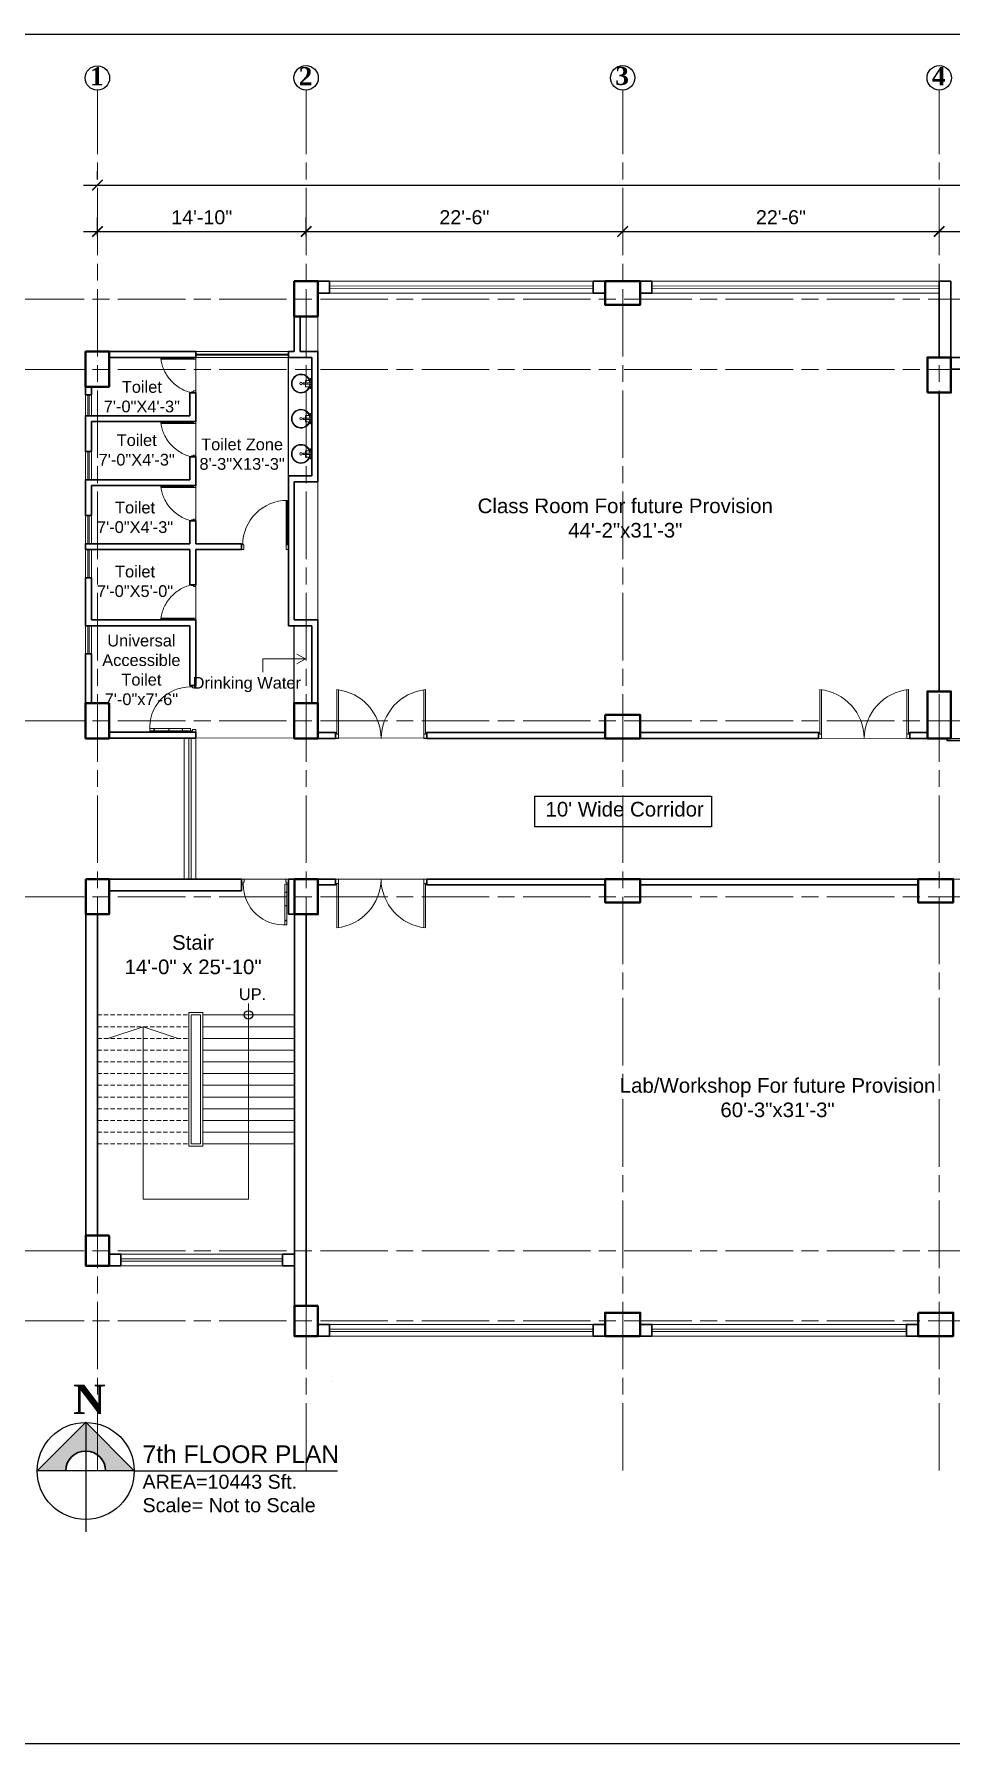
# Model space of a CAD drawing. Header units: inches. Extents: x -12 to 20935469, y -1604 to 24729220.
# Drawn here: x 20831996 to 20832778, y 24707850 to 24709308 of the extents above; entities that cross this region are included whole.
import ezdxf

# ---------------------------------------------------------------- set-up
doc = ezdxf.new("R2010")
doc.units = ezdxf.units.IN
doc.header["$LTSCALE"] = 0.03
doc.header["$MEASUREMENT"] = 0
doc.header["$PDMODE"] = 32
doc.header["$PDSIZE"] = 15
doc.linetypes.add('ACAD_ISO08W100', pattern=[36, 24, -3, 6, -3])
doc.linetypes.add('DASHED2', pattern=[0.375, 0.25, -0.125])
for name, color, linetype, lineweight in [('column', 1, 'Continuous', 40), ('Dim Line', 252, 'Continuous', 13), ('Door', 7, 'Continuous', 18), ('Gas', 21, 'Continuous', 5), ('Glass Line', 252, 'Continuous', 9), ('Grid Line', 252, 'Continuous', 18), ('Hatch', 253, 'Continuous', 15), ('Low Wall', 7, 'Continuous', 30), ('Main Wall', 7, 'Continuous', 30), ('RAIL', 23, 'Continuous', 13), ('STAIR', 46, 'Continuous', 15), ('TOILET FIXTURE', 142, 'Continuous', 5), ('wind.', 150, 'Continuous', 20)]:
    doc.layers.add(name, color=color, linetype=linetype, lineweight=lineweight)
doc.layers.add('TEXT', color=7, linetype='Continuous')
doc.styles.add('2', font='swisscl.ttf')
doc.styles.add('RomanS', font='arial.ttf', dxfattribs={"height": 12})
doc.styles.get("Standard").update_dxf_attribs({"font": 'timesbd.ttf'})
doc.dimstyles.new('Aec_Arch_I', dxfattribs={"dimscale": 96, "dimtxt": 12, "dimasz": 0.09375, "dimexe": 0.125, "dimexo": 0.125, "dimgap": 0.0625, "dimtad": 1, "dimdec": 0, "dimzin": 3, "dimdsep": 46, "dimlunit": 4, "dimtxsty": 'RomanS', "dimblk1": 'ARCHTICK', "dimblk2": 'ARCHTICK', "dimsah": 1, "dimcen": 0.09375, "dimdle": 0.125, "dimadec": 0, "dimazin": 0, "dimtfac": 0.75, "dimtdec": 0, "dimtmove": 2, "dimatfit": 3, "dimldrblk": 'ARCHTICK', "dimfxl": 1, "dimfrac": 1, "dimtolj": 1, "dimtzin": 0, "dimarcsym": 0})

# ---------------------------------------------------------------- blocks, each defined once
blk = doc.blocks.new('_ArchTick')
at = {"color": 0, "linetype": 'ByBlock', "lineweight": 35, "const_width": 0.15}
blk.add_lwpolyline([(-0.5, -0.5), (0.5, 0.5)], dxfattribs=at)
blk = doc.blocks.new('*D14')
at = {"layer": 'Defpoints', "color": 0, "transparency": 16777216}
for p in [(20831126.3, 24724578.2), (20830948.3, 24724562.3), (20831126.3, 24724562.3)]:
    blk.add_point(p, dxfattribs=at)
at = {"layer": 'Dim Line', "color": 0, "lineweight": -2, "transparency": 16777216}
for p, q in [((20830948.3, 24724574.3), (20830948.3, 24724590.2)), ((20831126.3, 24724574.3), (20831126.3, 24724590.2)), ((20830936.3, 24724578.2), (20831138.3, 24724578.2))]:
    blk.add_line(p, q, dxfattribs=at)
at = {"layer": 'Dim Line', "color": 0, "lineweight": -2, "transparency": 16777216, "xscale": 9, "yscale": 9, "zscale": 9, "rotation": 180}
blk.add_blockref('_ArchTick', (20830948.3, 24724578.2), dxfattribs=at)
at = {"layer": 'Dim Line', "color": 0, "lineweight": -2, "transparency": 16777216, "xscale": 9, "yscale": 9, "zscale": 9}
blk.add_blockref('_ArchTick', (20831126.3, 24724578.2), dxfattribs=at)
at = {"layer": 'Dim Line', "color": 0, "transparency": 16777216, "insert": (20831037.3, 24724590.3), "char_height": 12, "attachment_point": 5, "style": 'RomanS'}
blk.add_mtext('\\A1;14\'-10"', dxfattribs=at)
blk = doc.blocks.new('*D7')
at = {"layer": 'Defpoints', "color": 0, "transparency": 16777216}
for p in [(20831396.3, 24724578.2), (20831396.3, 24724578.2), (20831126.3, 24724562.3)]:
    blk.add_point(p, dxfattribs=at)
at = {"layer": 'Dim Line', "color": 0, "lineweight": -2, "transparency": 16777216}
for p, q in [((20831126.3, 24724574.3), (20831126.3, 24724590.2)), ((20831114.3, 24724578.2), (20831408.3, 24724578.2))]:
    blk.add_line(p, q, dxfattribs=at)
at = {"layer": 'Dim Line', "color": 0, "lineweight": -2, "transparency": 16777216, "xscale": 9, "yscale": 9, "zscale": 9, "rotation": 180}
blk.add_blockref('_ArchTick', (20831126.3, 24724578.2), dxfattribs=at)
at = {"layer": 'Dim Line', "color": 0, "lineweight": -2, "transparency": 16777216, "xscale": 9, "yscale": 9, "zscale": 9}
blk.add_blockref('_ArchTick', (20831396.3, 24724578.2), dxfattribs=at)
at = {"layer": 'Dim Line', "color": 0, "transparency": 16777216, "insert": (20831261.3, 24724590.3), "char_height": 12, "attachment_point": 5, "style": 'RomanS'}
blk.add_mtext('\\A1;22\'-6"', dxfattribs=at)
blk = doc.blocks.new('*D8')
at = {"layer": 'Defpoints', "color": 0, "transparency": 16777216}
for p in [(20831396.3, 24724578.2), (20831666.3, 24724578.2), (20831666.3, 24724578.2)]:
    blk.add_point(p, dxfattribs=at)
at = {"layer": 'Dim Line', "color": 0, "lineweight": -2, "transparency": 16777216}
blk.add_line((20831384.3, 24724578.2), (20831678.3, 24724578.2), dxfattribs=at)
at = {"layer": 'Dim Line', "color": 0, "lineweight": -2, "transparency": 16777216, "xscale": 9, "yscale": 9, "zscale": 9, "rotation": 180}
blk.add_blockref('_ArchTick', (20831396.3, 24724578.2), dxfattribs=at)
at = {"layer": 'Dim Line', "color": 0, "lineweight": -2, "transparency": 16777216, "xscale": 9, "yscale": 9, "zscale": 9}
blk.add_blockref('_ArchTick', (20831666.3, 24724578.2), dxfattribs=at)
at = {"layer": 'Dim Line', "color": 0, "transparency": 16777216, "insert": (20831531.3, 24724590.3), "char_height": 12, "attachment_point": 5, "style": 'RomanS'}
blk.add_mtext('\\A1;22\'-6"', dxfattribs=at)
blk = doc.blocks.new('*D9')
at = {"layer": 'Defpoints', "color": 0, "transparency": 16777216}
for p in [(20831666.3, 24724578.2), (20831844.3, 24724578.2), (20831844.3, 24724578.2)]:
    blk.add_point(p, dxfattribs=at)
at = {"layer": 'Dim Line', "color": 0, "lineweight": -2, "transparency": 16777216}
blk.add_line((20831654.3, 24724578.2), (20831856.3, 24724578.2), dxfattribs=at)
at = {"layer": 'Dim Line', "color": 0, "lineweight": -2, "transparency": 16777216, "xscale": 9, "yscale": 9, "zscale": 9, "rotation": 180}
blk.add_blockref('_ArchTick', (20831666.3, 24724578.2), dxfattribs=at)
at = {"layer": 'Dim Line', "color": 0, "lineweight": -2, "transparency": 16777216, "xscale": 9, "yscale": 9, "zscale": 9}
blk.add_blockref('_ArchTick', (20831844.3, 24724578.2), dxfattribs=at)
at = {"layer": 'Dim Line', "color": 0, "transparency": 16777216, "insert": (20831755.3, 24724590.3), "char_height": 12, "attachment_point": 5, "style": 'RomanS'}
blk.add_mtext('\\A1;14\'-10"', dxfattribs=at)
blk = doc.blocks.new('*D13')
at = {"layer": 'Defpoints', "color": 0, "transparency": 16777216}
for p in [(20830948.3, 24724610.7), (20832951.8, 24724617.8), (20832951.8, 24724610.7)]:
    blk.add_point(p, dxfattribs=at)
at = {"layer": 'Dim Line', "color": 0, "lineweight": -2, "transparency": 16777216}
for p, q in [((20830948.3, 24724622.7), (20830948.3, 24724629.8)), ((20832951.8, 24724622.7), (20832951.8, 24724629.8)), ((20830936.3, 24724617.8), (20832963.8, 24724617.8))]:
    blk.add_line(p, q, dxfattribs=at)
at = {"layer": 'Dim Line', "color": 0, "lineweight": -2, "transparency": 16777216, "xscale": 9, "yscale": 9, "zscale": 9, "rotation": 180}
blk.add_blockref('_ArchTick', (20830948.3, 24724617.8), dxfattribs=at)
at = {"layer": 'Dim Line', "color": 0, "lineweight": -2, "transparency": 16777216, "xscale": 9, "yscale": 9, "zscale": 9}
blk.add_blockref('_ArchTick', (20832951.8, 24724617.8), dxfattribs=at)
at = {"layer": 'Dim Line', "color": 0, "transparency": 16777216, "insert": (20831950, 24724629.9), "char_height": 12, "attachment_point": 5, "style": 'RomanS'}
blk.add_mtext('\\A1;166\'-11"', dxfattribs=at)
blk = doc.blocks.new('Door_45')
at = {"layer": 'Door'}
for p, q in [((1.5, 5), (1.5, 44)), ((1.5, 40), (2.2, 40)), ((2.2, 40), (2.2, 39.5)), ((2.2, 39.5), (2.7, 39.5)), ((2.7, 39.5), (2.7, 40)), ((2.7, 40), (3.5, 40)), ((3.5, 44), (3.5, 5)), ((1.5, 25.8), (2.2, 25.8)), ((2.2, 25.8), (2.2, 25.3)), ((2.2, 25.3), (2.7, 25.3)), ((2.7, 25.8), (3.5, 25.8)), ((2.7, 25.3), (2.7, 25.8)), ((0, 0), (0, 5)), ((0, 5), (1.5, 5)), ((1.5, 12.6), (2.2, 12.6)), ((3.5, 5), (1.5, 5)), ((1.5, 5), (1.5, 3)), ((1.5, 3), (2.5, 3)), ((2.2, 12.6), (2.2, 13.1)), ((2.2, 13.1), (2.7, 13.1)), ((2.5, 3), (2.5, 0)), ((2.7, 13.1), (2.7, 12.6)), ((2.7, 12.6), (3.5, 12.6)), ((42.5, 3), (42.5, 0)), ((43.5, 3), (42.5, 3)), ((45, 5), (43.5, 5)), ((43.5, 5), (43.5, 3)), ((45, 0), (45, 5)), ((2.5, 0), (0, 0)), ((42.5, 0), (45, 0))]:
    blk.add_line(p, q, dxfattribs=at)
blk.add_arc((4.7, 5.3), 38.8, 359.6233, 94.6685, dxfattribs=at)
blk = doc.blocks.new('sssss-flat-876')
at = {"layer": 'Door', "linetype": 'Continuous', "ltscale": 3}
blk.add_line((3666.5, 84027.2), (3666.5, 84055.7), dxfattribs=at)
at = {"layer": 'Door', "linetype": 'Continuous', "ltscale": 3, "extrusion": (-7.21527e-09, -3.35624e-18, 1), "elevation": 0}
for points in [[(3666.5, 84057.2), (3666.5, 84055.7), (3668.4, 84055.7), (3668.4, 84056.5), (3670.2, 84056.5), (3670.2, 84057.2)], [(3668.4, 84055.7), (3696.2, 84055.7), (3696.2, 84056.5), (3668.4, 84056.5)]]:
    blk.add_lwpolyline(points, close=True, dxfattribs=at)
at = {"layer": 'Door', "linetype": 'Continuous', "ltscale": 3, "flags": 128}
blk.add_lwpolyline([(3670.2, 84027.2, 0.04096), (3675.5, 84028.9, 0.082496), (3684.9, 84034.8, 0.052187), (3689.7, 84040, 0.043988), (3692.9, 84045, 0.036571), (3694.8, 84049.6, 0.034751), (3695.9, 84054.2, 0.011435), (3696.2, 84055.7)], format="xyb", dxfattribs=at)
at = {"layer": 'Door', "linetype": 'Continuous', "ltscale": 3}
blk.add_lwpolyline([(3666.5, 84027.2), (3666.5, 84028.7), (3668.4, 84028.7), (3668.4, 84027.9), (3670.2, 84027.9), (3670.2, 84027.2)], close=True, dxfattribs=at)
blk = doc.blocks.new('7-flat-72')
at = {"layer": 'Glass Line', "color": 8, "ltscale": 20}
for p, q in [((-64478.7, 376960.5), (-64480.3, 376960.5)), ((-64480.3, 376959.5), (-64480.3, 376960.5)), ((-64480.3, 376959.5), (-64480.3, 376960.5)), ((-64478.7, 376959.5), (-64480.3, 376959.5)), ((-64480.3, 376959.1), (-64480.3, 376959.4)), ((-64478.7, 376959.4), (-64480.3, 376959.4)), ((-64478.7, 376959.1), (-64480.3, 376959.1)), ((-64480.2, 376959.4), (-64480.2, 376959.5)), ((-64480.1, 376959.5), (-64480.1, 376960.5)), ((-64479.9, 376959.5), (-64479.9, 376960.5)), ((-64479.5, 376959.5), (-64479.5, 376960.5)), ((-64479.1, 376959.5), (-64479.1, 376960.5)), ((-64478.9, 376959.5), (-64478.9, 376960.5)), ((-64478.9, 376959.4), (-64478.9, 376959.5)), ((-64478.8, 376959.5), (-64478.8, 376960.5)), ((-64478.7, 376959.5), (-64478.7, 376960.5)), ((-64478.7, 376959.1), (-64478.7, 376959.4)), ((-64475.1, 376959.4), (-64476.9, 376959.4)), ((-64476.9, 376959.1), (-64476.9, 376959.4)), ((-64475.1, 376959.1), (-64476.9, 376959.1)), ((-64476.6, 376959.4), (-64476.6, 376966.6)), ((-64475.5, 376966.6), (-64476.6, 376966.6)), ((-64475.5, 376959.4), (-64475.5, 376966.6)), ((-64475.1, 376959.1), (-64475.1, 376959.4)), ((-64473.3, 376960.5), (-64471.7, 376960.5)), ((-64473.3, 376959.5), (-64473.3, 376960.5)), ((-64473.3, 376959.5), (-64473.3, 376960.5)), ((-64473.3, 376959.5), (-64471.7, 376959.5)), ((-64473.3, 376959.1), (-64473.3, 376959.4)), ((-64473.3, 376959.4), (-64471.7, 376959.4)), ((-64473.3, 376959.1), (-64471.7, 376959.1)), ((-64473.1, 376959.5), (-64473.1, 376960.5)), ((-64473.1, 376959.4), (-64473.1, 376959.5)), ((-64472.9, 376959.5), (-64472.9, 376960.5)), ((-64472.5, 376959.5), (-64472.5, 376960.5)), ((-64472.1, 376959.5), (-64472.1, 376960.5)), ((-64471.9, 376959.5), (-64471.9, 376960.5)), ((-64471.9, 376959.4), (-64471.9, 376959.5)), ((-64471.8, 376959.5), (-64471.8, 376960.5)), ((-64471.7, 376959.5), (-64471.7, 376960.5)), ((-64471.7, 376959.1), (-64471.7, 376959.4))]:
    blk.add_line(p, q, dxfattribs=at)
blk.add_circle((-64476, 376968.4, 0), 1.08, dxfattribs=at)
for radius, start, end in [(8.1, 273.8334, 266.1883), (7.55, 274.115, 265.9068)]:
    blk.add_arc((-64476, 376968.4, 0), radius, start, end, dxfattribs=at)
blk = doc.blocks.new('SFSFSFS-flat-72')
at = {"layer": 'TOILET FIXTURE', "ltscale": 0.2}
blk.add_lwpolyline([(-3918.5, -3608.1), (-3918.5, -3602.7), (-3923.9, -3602.7), (-3923.9, -3608.1)], close=True, dxfattribs=at)
at = {"layer": 'TOILET FIXTURE', "ltscale": 20}
blk.add_blockref('7-flat-72', (60554.8, -380567.2), dxfattribs=at)
blk = doc.blocks.new('$D40')
at = {"layer": 'Door'}
for p, q in [((1, 4), (1, 42)), ((2, 0), (2, 42)), ((1, 5), (0, 5)), ((2, 0), (0, 0)), ((2, 4), (1, 4)), ((39, 4), (38, 4)), ((38, 4), (38, 0)), ((40, 0), (38, 0)), ((40, 5), (39, 5)), ((39, 5), (39, 4))]:
    blk.add_line(p, q, dxfattribs=at)
blk.add_arc((1, 4), 38, 0, 90, dxfattribs=at)
blk = doc.blocks.new('fff')
at = {"layer": 'Grid Line', "color": 252, "linetype": 'ACAD_ISO08W100', "lineweight": 9, "ltscale": 80, "true_color": 0x939598}
for p, q in [((20830948.3, 24723521.1), (20830948.3, 24724698.8)), ((20831126.3, 24723521.1), (20831126.3, 24724698.8)), ((20831396.3, 24723521.1), (20831396.3, 24724698.8)), ((20831666.3, 24723521.1), (20831666.3, 24724698.8)), ((20833096.9, 24724520.6), (20830726.1, 24724520.6)), ((20833096.9, 24724460.6), (20830726.1, 24724460.6)), ((20833096.9, 24724160.7), (20830726.1, 24724160.7)), ((20833096.9, 24724010.7), (20830726.1, 24724010.7)), ((20833096.9, 24723708.7), (20830726.1, 24723708.7)), ((20833096.9, 24723648.8), (20830726.1, 24723648.8))]:
    blk.add_line(p, q, dxfattribs=at)
at = {"layer": 'Dim Line'}
for base, p1, p2, picture, middle in [((20832951.7523, 24724617.8128), (20830948.3088, 24724610.7482), (20832951.7523, 24724610.7482), '*D13', (20831950.0306, 24724629.9397)), ((20831126.3, 24724578.2), (20830948.3, 24724562.3), (20831126.3, 24724562.3), '*D14', (20831037.3, 24724590.3)), ((20831396.3, 24724578.2), (20831126.3, 24724562.3), (20831396.3, 24724578.2), '*D7', (20831261.3, 24724590.3)), ((20831666.3, 24724578.2), (20831396.3, 24724578.2), (20831666.3, 24724578.2), '*D8', (20831531.3, 24724590.3)), ((20831844.3, 24724578.2), (20831666.3, 24724578.2), (20831844.3, 24724578.2), '*D9', (20831755.3, 24724590.3))]:
    dim = blk.add_linear_dim(base=base, p1=p1, p2=p2, dimstyle='Aec_Arch_I', dxfattribs=at)
    dim.commit()
    dim.dimension.update_dxf_attribs({"geometry": picture, "text_midpoint": middle})

msp = doc.modelspace()

# ---------------------------------------------------------------- hatches: boundary and pattern name
at = {"layer": 'Low Wall'}
h = msp.add_hatch(color=256, dxfattribs=at)
h.paths.add_polyline_path([(20832023.4, 24708082.5), (20831999, 24708082.5), (20832040.4, 24708124), (20832040.4, 24708099.6, 0.414214)])
h.paths.add_polyline_path([(20832040.4, 24708099.6), (20832040.4, 24708124), (20832081.8, 24708082.5), (20832057.5, 24708082.5, 0.414214)])

# ---------------------------------------------------------------- linework, layer by layer
for p, q in [((20832213.3, 24708931.4), (20832213.3, 24709032.4)), ((20832218.3, 24708737.5), (20832218.3, 24708803.5)), ((20832129.3, 24708712.7), (20832134.3, 24708712.7)), ((20832523.3, 24708197.5), (20832523.3, 24708197.5)), ((20832249.8, 24708158.5), (20832249.8, 24708158.5)), ((20832040.4, 24708124), (20832040.4, 24708030.6)), ((20832081.8, 24708082.5), (20832255.2, 24708082.5))]:
    msp.add_line(p, q)
for points in [[(20832775.2, 24708707.5), (20832854.5, 24708707.5), (20832854.5, 24708705.5), (20832775.2, 24708705.5)], [(20832423.6, 24708658.2), (20832574.2, 24708658.2), (20832574.2, 24708632), (20832423.6, 24708632)]]:
    msp.add_lwpolyline(points, close=True)
msp.add_lwpolyline([(20832081.8, 24708082.6), (20831999, 24708082.5)])
for centre, radius in [((20832179.3, 24708471.5), 3.61), ((20832040.4, 24708082.5), 41.4)]:
    msp.add_circle(centre, radius)
at = {"layer": 'column', "lineweight": 40, "ltscale": 20}
for points in [[(20832238.3, 24709097.4), (20832218.3, 24709097.4), (20832218.3, 24709067.4), (20832238.3, 24709067.4)], [(20832483.4, 24709097.4), (20832483.4, 24709077.4), (20832513.4, 24709077.4), (20832513.4, 24709097.4)], [(20832060.3, 24709037.4), (20832040.3, 24709037.4), (20832040.3, 24709007.4), (20832060.3, 24709007.4)], [(20832758.3, 24709002.5), (20832778.3, 24709002.5), (20832778.3, 24709032.5), (20832758.3, 24709032.5)], [(20832758.3, 24708707.5), (20832778.3, 24708707.5), (20832778.3, 24708747.5), (20832758.3, 24708747.5)], [(20832060.3, 24708737.5), (20832040.3, 24708737.5), (20832040.3, 24708707.5), (20832060.3, 24708707.5)], [(20832238.3, 24708737.5), (20832218.3, 24708737.5), (20832218.3, 24708707.5), (20832238.3, 24708707.5)], [(20832483.4, 24708727.5), (20832483.4, 24708707.5), (20832513.4, 24708707.5), (20832513.4, 24708727.5)], [(20832040.4, 24708587.5), (20832060.4, 24708587.5), (20832060.4, 24708557.5), (20832040.4, 24708557.5)], [(20832218.4, 24708587.5), (20832238.4, 24708587.5), (20832238.4, 24708557.5), (20832218.4, 24708557.5)], [(20832483.4, 24708587.5), (20832483.4, 24708567.5), (20832513.4, 24708567.5), (20832513.4, 24708587.5)], [(20832750.4, 24708587.5), (20832750.4, 24708567.5), (20832780.4, 24708567.5), (20832780.4, 24708587.5)], [(20832060.4, 24708283.5), (20832040.4, 24708283.5), (20832040.4, 24708257.5), (20832060.4, 24708257.5)], [(20832238.4, 24708223.5), (20832218.4, 24708223.5), (20832218.4, 24708197.5), (20832238.4, 24708197.5)], [(20832513.4, 24708197.5), (20832513.4, 24708217.5), (20832483.4, 24708217.5), (20832483.4, 24708197.5)], [(20832750.4, 24708217.5), (20832750.4, 24708197.5), (20832780.4, 24708197.5), (20832780.4, 24708217.5)]]:
    msp.add_lwpolyline(points, close=True, dxfattribs=at)
at = {"layer": 'Defpoints'}
msp.add_lwpolyline([(20831795.8, 24709308.2), (20834234.6, 24709308.2), (20834234.6, 24707849.7), (20831795.8, 24707849.7)], close=True, dxfattribs=at)
at = {"layer": 'Door'}
for p, q in [((20832254.7, 24708711.2), (20832254.7, 24708749.1)), ((20832256, 24708707.5), (20832256, 24708749)), ((20832328.8, 24708707.5), (20832328.8, 24708749)), ((20832330.1, 24708711.2), (20832330.1, 24708749.1)), ((20832666.7, 24708711.2), (20832666.7, 24708749.1)), ((20832668, 24708707.5), (20832668, 24708749.1)), ((20832740.8, 24708707.5), (20832740.8, 24708749.1)), ((20832742.1, 24708711.2), (20832742.1, 24708749.1)), ((20832254.7, 24708712.5), (20832253.4, 24708712.5)), ((20832256, 24708707.5), (20832253.4, 24708707.5)), ((20832256, 24708711.2), (20832254.7, 24708711.2)), ((20832328.8, 24708711.2), (20832330.1, 24708711.2)), ((20832328.8, 24708707.5), (20832331.4, 24708707.5)), ((20832330.1, 24708712.5), (20832331.4, 24708712.5)), ((20832666.7, 24708712.5), (20832665.4, 24708712.5)), ((20832668, 24708707.5), (20832665.4, 24708707.5)), ((20832668, 24708711.2), (20832666.7, 24708711.2)), ((20832740.8, 24708711.2), (20832742.1, 24708711.2)), ((20832740.8, 24708707.5), (20832743.4, 24708707.5)), ((20832742.1, 24708712.5), (20832743.4, 24708712.5)), ((20832256, 24708587.5), (20832253.4, 24708587.5)), ((20832254.7, 24708582.5), (20832253.4, 24708582.5)), ((20832254.7, 24708583.8), (20832254.7, 24708545.9)), ((20832256, 24708583.8), (20832254.7, 24708583.8)), ((20832256, 24708587.5), (20832256, 24708545.9)), ((20832328.8, 24708587.5), (20832328.8, 24708545.9)), ((20832328.8, 24708587.5), (20832331.4, 24708587.5)), ((20832328.8, 24708583.8), (20832330.1, 24708583.8)), ((20832330.1, 24708583.8), (20832330.1, 24708545.9)), ((20832330.1, 24708582.5), (20832331.4, 24708582.5))]:
    msp.add_line(p, q, dxfattribs=at)
for centre, start, end in [((20832250.1, 24708707), 0.5906, 83.7783), ((20832334.7, 24708707), 96.2217, 179.4094), ((20832662.1, 24708707.1), 0.5906, 83.7783), ((20832746.7, 24708707.1), 96.2217, 179.4094), ((20832250.1, 24708587.9), 276.2217, 359.4094), ((20832334.6, 24708587.9), 180.5906, 263.7783)]:
    msp.add_arc(centre, 42.3, start, end, dxfattribs=at)
at = {"layer": 'Gas', "color": 0, "lineweight": 5}
for points in [[(20832140.3, 24708473.5), (20832128.3, 24708473.5), (20832128.3, 24708359.5), (20832140.3, 24708359.5)], [(20832138.3, 24708471.5), (20832130.3, 24708471.5), (20832130.3, 24708361.5), (20832138.3, 24708361.5)]]:
    msp.add_lwpolyline(points, close=True, dxfattribs=at)
at = {"layer": 'Hatch', "lineweight": 5}
for p, q in [((20832238.3, 24709037.4), (20832238.3, 24709067.3)), ((20832238.3, 24708808.5), (20832238.3, 24708926.4))]:
    msp.add_line(p, q, dxfattribs=at)
at = {"layer": 'Low Wall', "color": 0}
msp.add_lwpolyline([(20831999, 24708082.5), (20832040.4, 24708124), (20832081.8, 24708082.5)], dxfattribs=at)
at = {"layer": 'Low Wall'}
msp.add_arc((20832040.4, 24708082.5), 17, 0, 180, dxfattribs=at)
at = {"layer": 'Main Wall', "lineweight": 30}
for p, q in [((20832768.3, 24709097.4), (20832778.3, 24709097.4)), ((20832768.3, 24709032.5), (20832768.3, 24709097.4)), ((20832778.3, 24709032.5), (20832778.3, 24709097.4)), ((20832218.3, 24709037.4), (20832218.3, 24709067.4)), ((20832223.3, 24709037.4), (20832223.3, 24709067.4)), ((20832768.3, 24709051.4), (20832768.3, 24709051.4)), ((20832060.3, 24709037.4), (20832134.3, 24709037.4)), ((20832134.3, 24709032.4), (20832134.3, 24709037.4)), ((20832213.3, 24709037.4), (20832218.3, 24709037.4)), ((20832213.3, 24709032.4), (20832213.3, 24709037.4)), ((20832223.3, 24709037.4), (20832238.3, 24709037.4)), ((20832238.3, 24708926.4), (20832238.3, 24709037.4)), ((20832768.3, 24709045.4), (20832768.3, 24709045.4)), ((20832060.3, 24709032.4), (20832134.3, 24709032.4)), ((20832213.3, 24709032.4), (20832233.3, 24709032.4)), ((20832233.3, 24708931.4), (20832233.3, 24709032.4)), ((20832040.3, 24709000.7), (20832040.3, 24709007.4)), ((20832129.3, 24709002.4), (20832134.3, 24709002.4)), ((20832129.3, 24709002.4), (20832129.3, 24708982.7)), ((20832768.3, 24708747.5), (20832768.3, 24709002.5)), ((20832129.3, 24708982.7), (20832040.3, 24708982.7)), ((20832040.3, 24708952.1), (20832040.3, 24708982.7)), ((20832134.3, 24708977.7), (20832045.3, 24708977.7)), ((20832129.3, 24708947.7), (20832129.3, 24708928.1)), ((20832134.3, 24708947.7), (20832129.3, 24708947.7)), ((20832129.3, 24708928.1), (20832040.3, 24708928.1)), ((20832040.3, 24708897.5), (20832040.3, 24708928.1)), ((20832134.3, 24708923.1), (20832045.3, 24708923.1)), ((20832045.3, 24708923.1), (20832045.3, 24708897.5)), ((20832213.3, 24708873.5), (20832213.3, 24708931.4)), ((20832213.3, 24708931.4), (20832233.3, 24708931.4)), ((20832218.3, 24708808.5), (20832218.3, 24708926.4)), ((20832218.3, 24708926.4), (20832238.3, 24708926.4)), ((20832040.3, 24708897.5), (20832045.3, 24708897.5)), ((20832134.3, 24708893.1), (20832129.3, 24708893.1)), ((20832040.3, 24708873.5), (20832129.3, 24708873.5)), ((20832040.3, 24708868.5), (20832040.3, 24708873.5)), ((20832173.3, 24708868.5), (20832173.3, 24708873.5)), ((20832213.3, 24708803.5), (20832213.3, 24708873.5)), ((20832129.3, 24708868.5), (20832040.3, 24708868.5)), ((20832129.3, 24708838.5), (20832129.3, 24708868.5)), ((20832134.3, 24708838.5), (20832134.3, 24708868.5)), ((20832173.3, 24708868.5), (20832134.3, 24708868.5)), ((20832045.3, 24708844.5), (20832040.3, 24708844.5)), ((20832040.3, 24708803.5), (20832040.3, 24708844.5)), ((20832045.3, 24708844.5), (20832045.3, 24708808.5)), ((20832134.3, 24708838.5), (20832129.3, 24708838.5)), ((20832129.3, 24708803.5), (20832040.3, 24708803.5)), ((20832134.3, 24708808.5), (20832045.3, 24708808.5)), ((20832129.3, 24708752.7), (20832129.3, 24708803.5)), ((20832134.3, 24708752.7), (20832134.3, 24708808.5)), ((20832213.3, 24708803.5), (20832233.3, 24708803.5)), ((20832218.3, 24708808.5), (20832238.3, 24708808.5)), ((20832233.3, 24708737.5), (20832233.3, 24708803.5)), ((20832238.3, 24708737.5), (20832238.3, 24708808.5)), ((20832040.3, 24708737.5), (20832040.3, 24708779.5)), ((20832045.3, 24708779.5), (20832040.3, 24708779.5)), ((20832045.3, 24708779.5), (20832045.3, 24708737.5)), ((20832134.3, 24708752.7), (20832129.3, 24708752.7)), ((20832134.3, 24708712.7), (20832060.3, 24708712.7)), ((20832134.3, 24708712.7), (20832134.3, 24708707.6)), ((20832134.3, 24708707.6), (20832060.3, 24708707.6)), ((20832238.4, 24708712.5), (20832253.4, 24708712.5)), ((20832238.4, 24708707.5), (20832253.4, 24708707.5)), ((20832253.4, 24708707.5), (20832253.4, 24708712.5)), ((20832331.4, 24708707.5), (20832331.4, 24708712.5)), ((20832331.4, 24708712.5), (20832483.4, 24708712.5)), ((20832331.4, 24708707.5), (20832483.4, 24708707.5)), ((20832513.4, 24708712.5), (20832665.4, 24708712.5)), ((20832513.4, 24708707.5), (20832665.4, 24708707.5)), ((20832665.4, 24708712.5), (20832665.4, 24708707.5)), ((20832173.4, 24708587.5), (20832060.4, 24708587.5)), ((20832173.4, 24708587.5), (20832173.4, 24708577.5)), ((20832218.4, 24708587.5), (20832213.4, 24708587.5)), ((20832213.4, 24708587.5), (20832213.4, 24708557.5)), ((20832228.4, 24708587.5), (20832218.4, 24708587.5)), ((20832238.4, 24708587.5), (20832253.4, 24708587.5)), ((20832253.4, 24708582.5), (20832238.4, 24708582.5)), ((20832253.4, 24708582.5), (20832253.4, 24708587.5)), ((20832331.4, 24708587.5), (20832483.4, 24708587.5)), ((20832331.4, 24708582.5), (20832331.4, 24708587.5)), ((20832483.4, 24708582.5), (20832331.4, 24708582.5)), ((20832513.4, 24708587.5), (20832750.4, 24708587.5)), ((20832750.4, 24708582.5), (20832513.4, 24708582.5)), ((20832173.4, 24708577.5), (20832060.4, 24708577.5)), ((20832040.4, 24708557.5), (20832040.4, 24708283.5)), ((20832050.4, 24708557.5), (20832050.4, 24708283.5)), ((20832213.4, 24708557.5), (20832218.4, 24708557.5)), ((20832218.4, 24708223.5), (20832218.4, 24708557.5)), ((20832228.4, 24708223.5), (20832228.4, 24708557.5))]:
    msp.add_line(p, q, dxfattribs=at)
for points in [[(20832238.3, 24709097.4), (20832248.3, 24709097.4), (20832248.3, 24709087.3), (20832238.3, 24709087.3)], [(20832483.3, 24709097.4), (20832473.3, 24709097.4), (20832473.3, 24709087.3), (20832483.3, 24709087.3)], [(20832513.3, 24709097.4), (20832523.3, 24709097.4), (20832523.3, 24709087.3), (20832513.3, 24709087.3)], [(20832778.3, 24709032.5), (20832788.3, 24709032.5), (20832788.3, 24709022.5), (20832778.3, 24709022.5)], [(20832045.3, 24709007.4), (20832045.3, 24709000.7)], [(20832045.3, 24709000.7), (20832040.3, 24709000.7)], [(20832134.3, 24709002.4), (20832134.3, 24708977.7)], [(20832045.3, 24708977.7), (20832045.3, 24708952.1)], [(20832045.3, 24708952.1), (20832040.3, 24708952.1)], [(20832134.3, 24708947.7), (20832134.3, 24708923.1)], [(20832129.3, 24708893.1), (20832129.3, 24708873.5)], [(20832134.3, 24708893.1), (20832134.3, 24708873.5)], [(20832134.3, 24708873.5), (20832173.3, 24708873.5)], [(20832238.3, 24708197.5), (20832248.3, 24708197.5), (20832248.3, 24708207.5), (20832238.3, 24708207.5)], [(20832483.3, 24708197.5), (20832473.3, 24708197.5), (20832473.3, 24708207.5), (20832483.3, 24708207.5)], [(20832513.3, 24708197.5), (20832523.3, 24708197.5), (20832523.3, 24708207.5), (20832513.3, 24708207.5)], [(20832750.4, 24708197.5), (20832740.4, 24708197.5), (20832740.4, 24708207.5), (20832750.4, 24708207.5)]]:
    msp.add_lwpolyline(points, dxfattribs=at)
msp.add_lwpolyline([(20832743.4, 24708712.5), (20832758.4, 24708712.5), (20832758.4, 24708707.5), (20832743.4, 24708707.5)], close=True, dxfattribs=at)
at = {"layer": 'Main Wall'}
for points in [[(20832060.4, 24708267.5), (20832070.4, 24708267.5), (20832070.4, 24708257.5), (20832060.4, 24708257.5)], [(20832208.4, 24708267.5), (20832218.4, 24708267.5), (20832218.4, 24708257.5), (20832208.4, 24708257.5)]]:
    msp.add_lwpolyline(points, close=True, dxfattribs=at)
at = {"layer": 'RAIL', "lineweight": 9}
for p, q in [((20832179.3, 24708481.2), (20832179.3, 24708314.5)), ((20832089.3, 24708461.5), (20832059.3, 24708451.5)), ((20832089.3, 24708314.5), (20832089.3, 24708461.5)), ((20832119.3, 24708451.5), (20832089.3, 24708461.5)), ((20832218.3, 24708451.5), (20832140.3, 24708451.5)), ((20832179.3, 24708314.5), (20832089.3, 24708314.5))]:
    msp.add_line(p, q, dxfattribs=at)
at = {"layer": 'STAIR', "color": 253, "lineweight": 5}
for p, q in [((20832227.9, 24708775.2), (20832191.6, 24708775.2)), ((20832191.6, 24708775.2), (20832191.6, 24708764)), ((20832227.9, 24708775.2), (20832220.6, 24708779.2)), ((20832227.9, 24708775.2), (20832220.6, 24708771.2))]:
    msp.add_line(p, q, dxfattribs=at)
at = {"layer": 'STAIR', "color": 32, "linetype": 'DASHED2', "lineweight": 5, "ltscale": 500}
for p, q in [((20832050.3, 24708471.5), (20832128.3, 24708471.5)), ((20832050.3, 24708461.5), (20832128.3, 24708461.5)), ((20832050.3, 24708451.5), (20832128.3, 24708451.5)), ((20832050.3, 24708441.5), (20832128.3, 24708441.5)), ((20832050.3, 24708431.5), (20832128.3, 24708431.5)), ((20832050.3, 24708421.5), (20832128.3, 24708421.5)), ((20832050.3, 24708411.5), (20832128.3, 24708411.5)), ((20832050.3, 24708401.5), (20832128.3, 24708401.5)), ((20832050.3, 24708391.5), (20832128.3, 24708391.5)), ((20832050.3, 24708381.5), (20832128.3, 24708381.5)), ((20832050.3, 24708371.5), (20832128.3, 24708371.5)), ((20832050.3, 24708361.5), (20832128.3, 24708361.5))]:
    msp.add_line(p, q, dxfattribs=at)
at = {"layer": 'STAIR', "color": 32, "lineweight": 5}
for p, q in [((20832140.3, 24708471.5), (20832218.3, 24708471.5)), ((20832140.3, 24708461.5), (20832218.3, 24708461.5)), ((20832158.3, 24708451.5), (20832218.3, 24708451.5)), ((20832140.3, 24708441.5), (20832218.3, 24708441.5)), ((20832140.3, 24708431.5), (20832218.3, 24708431.5)), ((20832140.3, 24708421.5), (20832218.3, 24708421.5)), ((20832140.3, 24708411.5), (20832218.3, 24708411.5)), ((20832140.3, 24708401.5), (20832218.3, 24708401.5)), ((20832140.3, 24708391.5), (20832218.3, 24708391.5)), ((20832140.3, 24708381.5), (20832218.3, 24708381.5)), ((20832140.3, 24708371.5), (20832218.3, 24708371.5)), ((20832140.3, 24708361.5), (20832218.3, 24708361.5))]:
    msp.add_line(p, q, dxfattribs=at)
at = {"layer": 'TEXT'}
for centre in [(20832050.4, 24709270.9), (20832228.4, 24709271), (20832498.4, 24709271), (20832768.4, 24709271)]:
    msp.add_circle(centre, 10.4, dxfattribs=at)
at = {"layer": 'wind.'}
for p, q in [((20832473.3, 24709097.4), (20832248.3, 24709097.4)), ((20832248.3, 24709093.4), (20832473.3, 24709093.5)), ((20832523.3, 24709097.4), (20832768.3, 24709097.4)), ((20832523.3, 24709093.4), (20832768.3, 24709093.5)), ((20832248.3, 24709091.4), (20832473.3, 24709091.5)), ((20832248.3, 24709087.3), (20832473.3, 24709087.4)), ((20832523.3, 24709091.4), (20832768.3, 24709091.5)), ((20832523.3, 24709087.4), (20832768.3, 24709087.4)), ((20832134.3, 24709037.4), (20832213.3, 24709037.4)), ((20832134.3, 24709035.4), (20832213.3, 24709035.4)), ((20832134.3, 24709034.4), (20832213.3, 24709034.4)), ((20832134.3, 24709032.4), (20832213.3, 24709032.4)), ((20832040.3, 24709000.7), (20832040.3, 24708982.7)), ((20832042.3, 24709000.7), (20832042.3, 24708982.7)), ((20832043.3, 24709000.7), (20832043.3, 24708982.7)), ((20832045.3, 24709000.7), (20832045.3, 24708982.7)), ((20832040.3, 24708952.1), (20832040.3, 24708928.1)), ((20832042.3, 24708952.1), (20832042.3, 24708928.1)), ((20832043.3, 24708952.1), (20832043.3, 24708928.1)), ((20832045.3, 24708952.1), (20832045.3, 24708928.1)), ((20832040.3, 24708873.5), (20832040.3, 24708897.5)), ((20832042.3, 24708873.5), (20832042.3, 24708897.5)), ((20832043.3, 24708873.5), (20832043.3, 24708897.5)), ((20832045.3, 24708873.5), (20832045.3, 24708897.5)), ((20832040.3, 24708844.5), (20832040.3, 24708868.5)), ((20832042.3, 24708844.5), (20832042.3, 24708868.5)), ((20832043.3, 24708844.5), (20832043.3, 24708868.5)), ((20832045.3, 24708844.5), (20832045.3, 24708868.5)), ((20832040.3, 24708779.5), (20832040.3, 24708803.5)), ((20832042.3, 24708779.5), (20832042.3, 24708803.5)), ((20832043.3, 24708779.5), (20832043.3, 24708803.5)), ((20832045.3, 24708779.5), (20832045.3, 24708803.5)), ((20832124.4, 24708587.6), (20832124.4, 24708707.8)), ((20832128.4, 24708587.6), (20832128.4, 24708707.8)), ((20832130.4, 24708587.6), (20832130.4, 24708707.8)), ((20832134.4, 24708587.6), (20832134.4, 24708707.8))]:
    msp.add_line(p, q, dxfattribs=at)
at = {"layer": 'wind.', "lineweight": 5}
for p, q in [((20832065.4, 24708267.5), (20832213.4, 24708267.5)), ((20832070.4, 24708263.5), (20832208.4, 24708263.5)), ((20832070.4, 24708261.5), (20832208.4, 24708261.5)), ((20832065.4, 24708257.5), (20832213.4, 24708257.5)), ((20832473.3, 24708207.5), (20832248.3, 24708207.5)), ((20832473.3, 24708203.5), (20832248.3, 24708203.5)), ((20832740.4, 24708207.5), (20832523.3, 24708207.5)), ((20832740.4, 24708203.5), (20832523.3, 24708203.5)), ((20832473.3, 24708201.5), (20832248.3, 24708201.5)), ((20832473.3, 24708197.5), (20832248.3, 24708197.5)), ((20832483.3, 24708201.5), (20832483.3, 24708201.5)), ((20832740.4, 24708201.5), (20832523.3, 24708201.5)), ((20832740.4, 24708197.5), (20832523.3, 24708197.5))]:
    msp.add_line(p, q, dxfattribs=at)
msp.add_lwpolyline([(20832134.4, 24708587.5), (20832134.4, 24708707.8), (20832956.2, 24708707.5), (20832956.2, 24709022.4), (20833135.9, 24709022.5), (20833135.9, 24708707.5), (20833969.8, 24708707.5), (20833969.8, 24708587.5), (20833259, 24708587.5), (20833259, 24708446.3), (20832956.2, 24708446.3), (20832956.2, 24708587.5)], close=True, dxfattribs=at)

# ---------------------------------------------------------------- block references
msp.add_blockref('fff', (1102.1, -15438.3))
at = {"layer": 'Door', "ltscale": 20, "xscale": -1}
for p in [(20835800.8, 24624975.2), (20835800.8, 24624920.5), (20835800.8, 24624865.9)]:
    msp.add_blockref('sssss-flat-876', p, dxfattribs=at)
at = {"layer": 'Door', "xscale": -1}
msp.add_blockref('$D40', (20832213.3, 24708868.5), dxfattribs=at)
at = {"layer": 'Door', "ltscale": 20, "rotation": 180}
msp.add_blockref('sssss-flat-876', (20835800.8, 24792865.7), dxfattribs=at)
at = {"layer": 'Door', "color": 250, "ltscale": 20, "xscale": 0.8888888888759539, "yscale": 0.8888888888759539, "zscale": 0.8888888888759539}
for p, rotation in [((20832134.2, 24708712.7), 90.00000000000001), ((20832213.4, 24708587.5), 180)]:
    msp.add_blockref('Door_45', p, dxfattribs=dict(at, rotation=rotation))
at = {"layer": 'TOILET FIXTURE', "ltscale": 20, "rotation": 90.00000000000001}
for p in [(20828625.2, 24712931.4), (20828625.2, 24712901.4), (20828625.2, 24712871.4)]:
    msp.add_blockref('SFSFSFS-flat-72', p, dxfattribs=at)

# ---------------------------------------------------------------- texts
msp.add_text('N', height=25.2).set_placement((20832029.8, 24708131))
at = {"layer": 'TEXT', "char_height": 15.44, "width": 227.458, "attachment_point": 8, "rotation": 0}
for s, insert in [('\\A1;1', (20832049.9, 24709264.6)), ('\\A1;2', (20832227.9, 24709264.7)), ('\\A1;3', (20832497.9, 24709264.7)), ('\\A1;4', (20832767.9, 24709264.7))]:
    msp.add_mtext(s, dxfattribs=dict(at, insert=insert))
at = {"layer": 'TEXT', "color": 30, "lineweight": 5, "ltscale": 20, "attachment_point": 2, "style": '2'}
for s, width, gutter_width, insert, char_height in [('{\\fArial|b0|i0|c0|p34;\\C0;Toilet \\P7\'-0"X4\'-3"}', 104.76, 0.5, (20832088.3, 24709012.3), 10), ('{\\fArial|b0|i0|c0|p34;\\C0;Toilet \\P7\'-0"X4\'-3"}', 104.76, 0.5, (20832083.9, 24708966.9), 10), ('{\\fArial|b0|i0|c0|p34;\\C0;Toilet Zone\\P8\'-3"X13\'-3"}', 104.76, 0.5, (20832173.8, 24708963.3), 10), ('{\\fArial|b0|i0|c0|p34;\\C0;Toilet \\P7\'-0"X4\'-3"}', 104.76, 0.5, (20832082.5, 24708909.4), 10), ('\\pxsm1;{\\fArial|b0|i0|c0|p34;\\C0;Class Room For future Provision\\P44\'-2"x31\'-3"}', 289.483, 0.5, (20832500.6, 24708912.1), 12.476), ('{\\fArial|b0|i0|c0|p34;\\C0;Toilet \\P7\'-0"X5\'-0"}', 104.76, 0.5, (20832082.5, 24708854.8), 10), ('{\\fArial|b0|i0|c0|p34;\\C0;Universal Accessible Toilet\\P7\'-0"x7\'-6"}', 89.095, 0.35, (20832087.9, 24708795.9), 10), ('\\pxsm1;{\\fArial|b0|i0|c0|p34;\\C0;Drinking Water }', 88.563, 0.282, (20832177.8, 24708759.9), 10), ("\\pxsm1,qc;{\\fArial|b0|i0|c0|p34;\\C0;10' Wide Corridor}", 227.89, 0.75, (20832500.1, 24708653.3), 12.476), ('\\pxsm1;{\\fArial|b0|i0|c0|p34;\\C0;Stair\\P14\'-0" x 25\'-10"  }', 114.807, 0.282, (20832132, 24708539.6), 12.476), ('{\\fArial|b0|i0|c0|p34;\\C0;UP.}', 104.76, 0.5, (20832182.7, 24708494.2), 10), ('\\pxsm1;{\\fArial|b0|i0|c0|p34;\\C0;Lab/Workshop For future Provision\\P60\'-3"x31\'-3"}', 289.483, 0.5, (20832630.5, 24708417.6), 12.476), ('\\A1;\\pxql;{\\fArial|b0|i0|c0|p34;\\C0;7th FLOOR PLAN\\P\\H0.8x;AREA=10443 Sft.\\PScale= \\H1x;Not to Scale}', 244.428, 0.5, (20832211.1, 24708104.3), 15)]:
    msp.add_mtext_dynamic_manual_height_columns(s, width=width, gutter_width=gutter_width, heights=[0], dxfattribs=dict(at, insert=insert, char_height=char_height))

doc.saveas('drawing.dxf')
